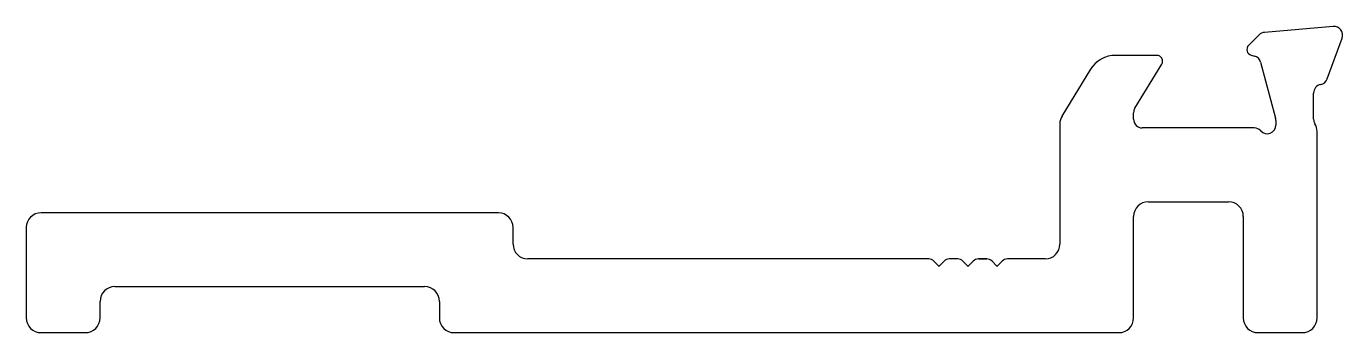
# Model space of a CAD drawing. Extents: x -24 to 21.3, y 0.3 to 10.8.
import ezdxf

# ---------------------------------------------------------------- set-up
doc = ezdxf.new("R2010")
doc.units = 0
doc.layers.get('0').update_dxf_attribs({"linetype": 'CONTINUOUS'})

msp = doc.modelspace()

# ---------------------------------------------------------------- linework, layer by layer
at = {"color": 7, "linetype": 'CONTINUOUS'}
for p, q in [((18.448, 10.532), (18.084, 10.168)), ((21, 10.826), (18.634, 10.619)), ((20.794, 9.013), (21.308, 10.424)), ((14.926, 9.827), (13.5, 9.827)), ((14.17, 8.004), (15.097, 9.523)), ((18.174, 9.834), (18.287, 9.803)), ((18.499, 9.591), (19.016, 7.665)), ((12.647, 9.348), (11.66, 7.732)), ((20.326, 7.627), (20.326, 8.527)), ((14.126, 7.627), (14.126, 7.848)), ((11.586, 7.467), (11.586, 3.325)), ((18.279, 7.327), (14.426, 7.327)), ((19.026, 7.587), (19.026, 7.427)), ((20.444, 0.785), (20.444, 7.205)), ((14.634, 4.787), (17.396, 4.787)), ((-7.75, 4.404), (-23.498, 4.404)), ((14.126, 0.785), (14.126, 4.279)), ((17.904, 4.279), (17.904, 0.785)), ((-24.006, 3.896), (-24.006, 0.785)), ((-7.242, 3.325), (-7.242, 3.896)), ((7.073, 2.817), (-6.734, 2.817)), ((7.073, 2.817), (7.073, 2.817)), ((7.421, 2.572), (7.25, 2.744)), ((7.603, 2.744), (7.432, 2.572)), ((8.073, 2.817), (7.78, 2.817)), ((8.421, 2.572), (8.25, 2.744)), ((8.603, 2.744), (8.432, 2.572)), ((9.073, 2.817), (8.78, 2.817)), ((8.78, 2.817), (9.073, 2.817)), ((9.073, 2.817), (8.78, 2.817)), ((8.78, 2.817), (9.073, 2.817)), ((9.073, 2.817), (8.78, 2.817)), ((9.421, 2.572), (9.25, 2.744)), ((9.603, 2.744), (9.432, 2.572)), ((11.078, 2.817), (9.78, 2.817)), ((9.78, 2.817), (9.78, 2.817)), ((11.078, 2.817), (11.078, 2.817)), ((-20.958, 1.864), (-10.29, 1.864)), ((-21.466, 0.785), (-21.466, 1.356)), ((-9.782, 1.356), (-9.782, 0.785)), ((-23.498, 0.277), (-21.974, 0.277)), ((-9.274, 0.277), (13.618, 0.277)), ((18.412, 0.277), (19.936, 0.277))]:
    msp.add_line(p, q, dxfattribs=at)
for centre, radius, start, end in [((18.66, 10.32), 0.3, 95, 135), ((21.026, 10.527), 0.3, 340, 95), ((18.226, 10.027), 0.2, 135, 255), ((13.5, 8.827), 1, 90, 148.6), ((14.926, 9.627), 0.2, 328.6, 90), ((18.21, 9.513), 0.3, 15, 75), ((20.626, 8.527), 0.3, 100.9043, 180), ((20.512, 9.116), 0.3, 280.9043, 340), ((12.094, 7.467), 0.508, 148.6, 180), ((14.426, 7.848), 0.3, 148.6, 180), ((14.426, 7.627), 0.3, 180, 270), ((18.279, 7.027), 0.3, 41.8103, 90), ((18.726, 7.427), 0.3, 221.8103, 0), ((18.726, 7.587), 0.3, 0, 15), ((20.626, 7.627), 0.3, 180, 211.4325), ((19.936, 7.205), 0.508, 360, 31.4325), ((14.634, 4.279), 0.508, 90, 180), ((17.396, 4.279), 0.508, 360, 90), ((-23.498, 3.896), 0.508, 90, 180), ((-7.75, 3.896), 0.508, 0, 90), ((-6.734, 3.325), 0.508, 180, 270), ((11.078, 3.325), 0.508, 270, 0), ((7.073, 2.567), 0.25, 45, 90), ((7.78, 2.567), 0.25, 90, 135), ((8.073, 2.567), 0.25, 45, 90), ((8.78, 2.567), 0.25, 90, 135), ((9.073, 2.567), 0.25, 45, 90), ((9.78, 2.567), 0.25, 90, 135), ((7.427, 2.578), 0.008, 225, 315), ((8.427, 2.578), 0.008, 225, 315), ((9.426, 2.578), 0.008, 225, 315), ((-20.958, 1.356), 0.508, 90, 180), ((-10.29, 1.356), 0.508, 360, 90), ((-23.498, 0.785), 0.508, 180, 270), ((-21.974, 0.785), 0.508, 270, 360), ((-9.274, 0.785), 0.508, 180, 270), ((13.618, 0.785), 0.508, 270, 0), ((18.412, 0.785), 0.508, 180, 270), ((19.936, 0.785), 0.508, 270, 0)]:
    msp.add_arc(centre, radius, start, end, dxfattribs=at)

doc.saveas('drawing.dxf')
